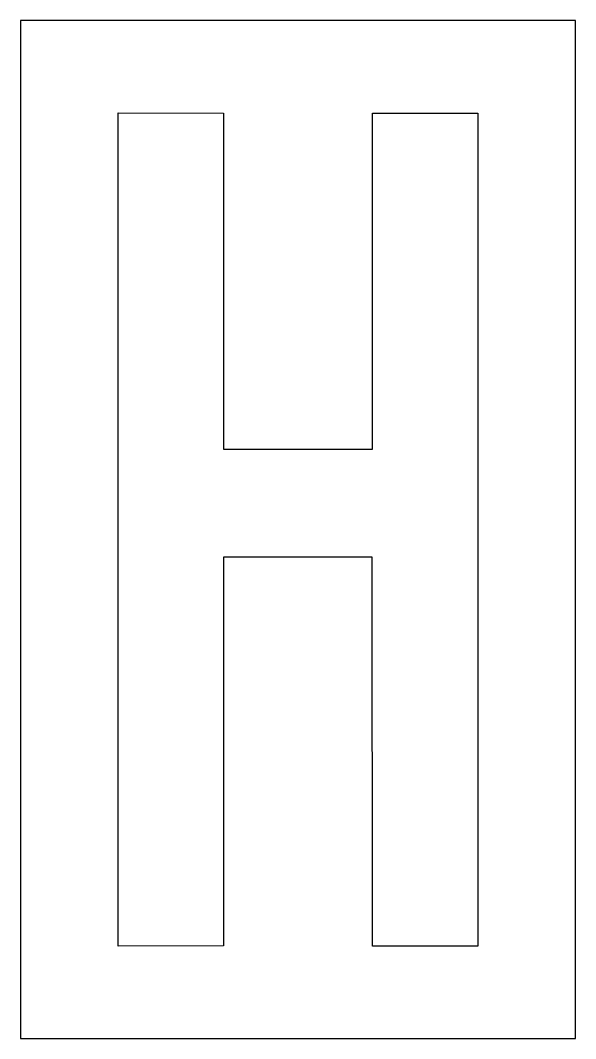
# Model space of a CAD drawing. Extents: x 0 to 12, y 0 to 22.
import ezdxf

# ---------------------------------------------------------------- set-up
doc = ezdxf.new("R2010")
doc.units = 0
doc.layers.add('CUT', color=7, linetype='Continuous')
doc.layers.add('OUTSIDE', color=1, linetype='Continuous')

msp = doc.modelspace()

# ---------------------------------------------------------------- linework, layer by layer
at = {"layer": 'CUT'}
msp.add_lwpolyline([(7.6088, 2.0004), (7.6038, 10.3997), (4.3901, 10.3997), (4.3881, 2.0034), (2.1163, 2), (2.1163, 20), (4.3881, 19.9966), (4.3888, 12.7366), (7.6088, 12.7366), (7.6088, 19.9973), (9.8837, 19.996), (9.8837, 2)], close=True, dxfattribs=at)
at = {"layer": 'OUTSIDE'}
msp.add_lwpolyline([(0, 0), (12, 0), (12, 22), (0, 22)], close=True, dxfattribs=at)

doc.saveas('drawing.dxf')
